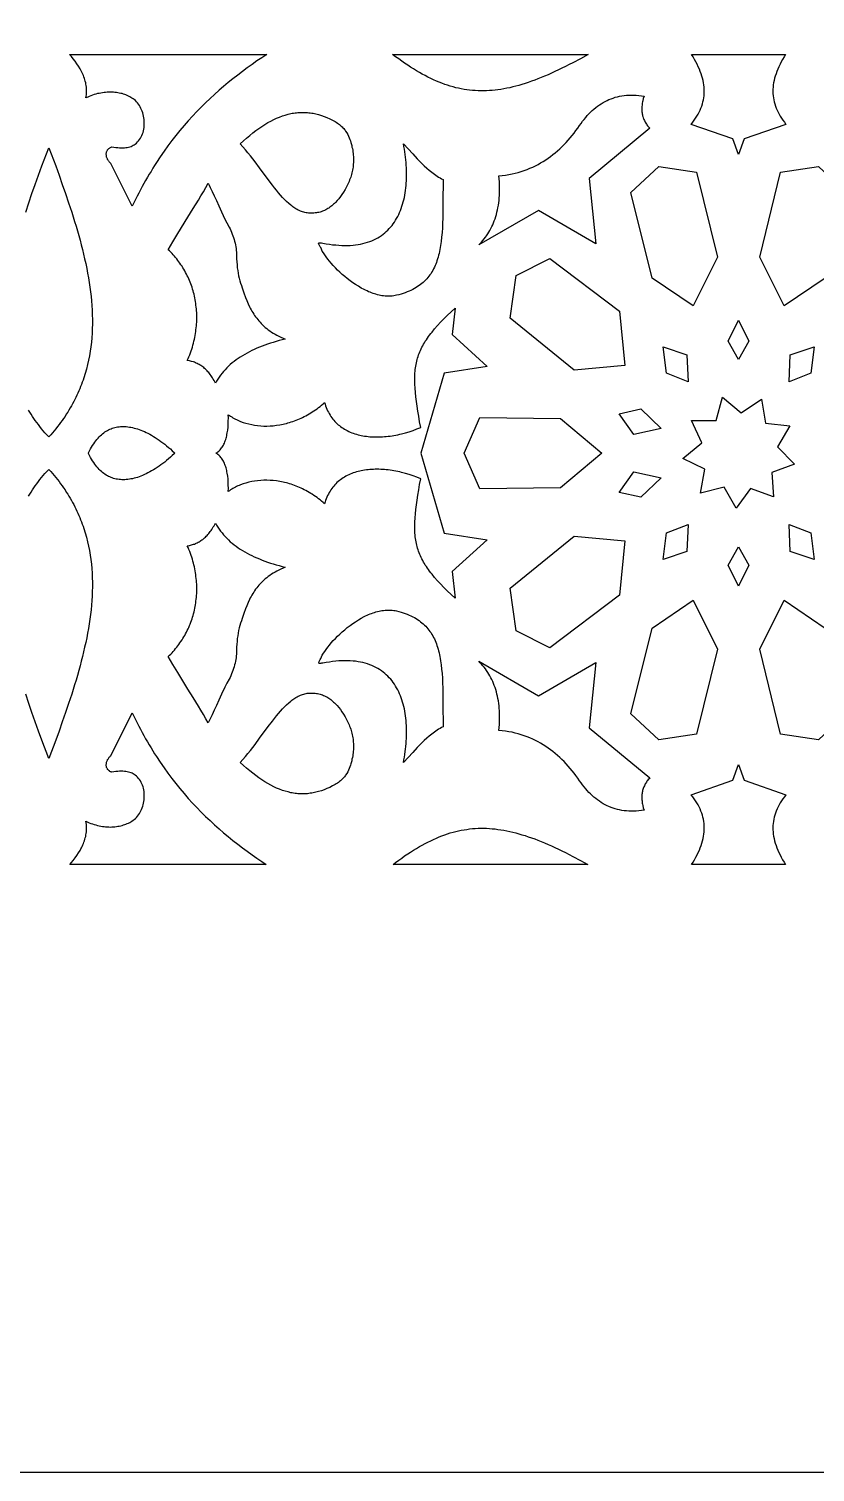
# Model space of a CAD drawing. Extents: x -575 to 575, y -425 to 425.
# Drawn here: x -1.9 to 75.7, y -425 to -282.5 of the extents above; entities that cross this region are included whole.
import ezdxf

# ---------------------------------------------------------------- set-up
doc = ezdxf.new("R2010")
doc.units = 0
doc.layers.add('LAYER_1', color=18, linetype='CONTINUOUS')

msp = doc.modelspace()

# ---------------------------------------------------------------- linework, layer by layer
at = {"layer": 'LAYER_1'}
for points in [[(-575, -425), (575, -425), (575, 425), (-575, 425)], [(21.12, -285.36), (20.64, -285.68), (20.16, -286.02), (19.68, -286.36), (19.21, -286.71), (18.74, -287.07), (18.27, -287.43), (17.81, -287.8), (17.35, -288.19), (16.9, -288.58), (16.45, -288.98), (16.01, -289.39), (15.57, -289.81), (15.13, -290.23), (14.71, -290.67), (14.28, -291.13), (13.86, -291.59), (13.45, -292.06), (13.04, -292.54), (12.64, -293.04), (12.24, -293.55), (11.85, -294.07), (11.47, -294.6), (11.09, -295.15), (10.72, -295.71), (10.54, -296), (10.36, -296.28), (10.18, -296.58), (10, -296.87), (9.83, -297.17), (9.65, -297.47), (9.48, -297.78), (9.31, -298.09), (9.14, -298.4), (8.97, -298.72), (8.81, -299.04), (8.64, -299.37), (8.48, -299.7), (8.32, -300.03), (6.21, -295.8), (6.16, -295.75), (6.11, -295.69), (6.06, -295.64), (6.02, -295.58), (5.98, -295.53), (5.94, -295.47), (5.9, -295.41), (5.87, -295.35), (5.85, -295.29), (5.82, -295.23), (5.8, -295.17), (5.79, -295.1), (5.77, -295.04), (5.77, -294.98), (5.76, -294.92), (5.76, -294.87), (5.76, -294.81), (5.77, -294.75), (5.78, -294.7), (5.8, -294.64), (5.82, -294.59), (5.84, -294.54), (5.87, -294.49), (5.9, -294.44), (5.94, -294.4), (5.98, -294.36), (6.02, -294.32), (6.07, -294.28), (6.13, -294.25), (6.19, -294.22), (6.25, -294.2), (6.32, -294.17), (6.52, -294.2), (6.71, -294.23), (6.9, -294.24), (7.07, -294.26), (7.24, -294.26), (7.4, -294.26), (7.55, -294.25), (7.7, -294.23), (7.84, -294.21), (7.97, -294.19), (8.09, -294.15), (8.21, -294.11), (8.32, -294.06), (8.43, -294.01), (8.53, -293.95), (8.62, -293.89), (8.74, -293.79), (8.85, -293.68), (8.96, -293.56), (9.05, -293.44), (9.13, -293.31), (9.21, -293.17), (9.28, -293.03), (9.34, -292.89), (9.39, -292.73), (9.43, -292.58), (9.46, -292.42), (9.49, -292.26), (9.51, -292.1), (9.51, -291.94), (9.52, -291.77), (9.51, -291.61), (9.5, -291.45), (9.47, -291.28), (9.44, -291.12), (9.41, -290.96), (9.36, -290.81), (9.31, -290.65), (9.25, -290.5), (9.18, -290.36), (9.11, -290.21), (9.03, -290.08), (8.94, -289.95), (8.85, -289.83), (8.75, -289.71), (8.64, -289.6), (8.53, -289.5), (8.41, -289.41), (8.3, -289.34), (8.19, -289.28), (8.08, -289.21), (7.96, -289.15), (7.84, -289.1), (7.71, -289.04), (7.59, -289), (7.46, -288.95), (7.32, -288.91), (7.19, -288.88), (7.05, -288.85), (6.9, -288.82), (6.76, -288.8), (6.61, -288.78), (6.47, -288.77), (6.32, -288.76), (6.16, -288.76), (6.01, -288.76), (5.85, -288.77), (5.7, -288.78), (5.54, -288.8), (5.38, -288.82), (5.22, -288.85), (5.06, -288.88), (4.9, -288.91), (4.74, -288.96), (4.58, -289), (4.41, -289.06), (4.25, -289.12), (4.09, -289.18), (3.93, -289.25), (3.76, -289.32), (3.79, -289.17), (3.81, -289.02), (3.82, -288.87), (3.82, -288.72), (3.82, -288.57), (3.82, -288.42), (3.8, -288.27), (3.78, -288.12), (3.76, -287.98), (3.73, -287.83), (3.69, -287.69), (3.65, -287.54), (3.6, -287.4), (3.55, -287.26), (3.5, -287.12), (3.44, -286.99), (3.38, -286.85), (3.31, -286.72), (3.24, -286.58), (3.17, -286.45), (3.02, -286.2), (2.86, -285.95), (2.69, -285.71), (2.51, -285.47), (2.33, -285.25), (2.14, -285.03), (21.61, -285.03)], [(52.58, -285.46), (51.83, -285.85), (51.47, -286.04), (51.11, -286.23), (50.75, -286.4), (50.4, -286.57), (50.05, -286.73), (49.71, -286.89), (49.37, -287.04), (49.04, -287.18), (48.71, -287.32), (48.38, -287.45), (48.06, -287.57), (47.74, -287.69), (47.42, -287.8), (47.11, -287.9), (46.8, -288), (46.5, -288.09), (46.19, -288.17), (45.89, -288.25), (45.59, -288.32), (45.3, -288.38), (45.01, -288.44), (44.72, -288.49), (44.43, -288.53), (44.14, -288.56), (43.86, -288.59), (43.58, -288.61), (43.29, -288.63), (43.01, -288.64), (42.74, -288.64), (42.46, -288.63), (42.18, -288.61), (41.91, -288.59), (41.63, -288.57), (41.36, -288.53), (41.09, -288.49), (40.81, -288.44), (40.54, -288.38), (40.27, -288.32), (40, -288.25), (39.72, -288.17), (39.45, -288.08), (39.18, -287.99), (38.9, -287.89), (38.63, -287.78), (38.35, -287.66), (38.08, -287.54), (37.8, -287.41), (37.52, -287.27), (37.24, -287.13), (36.96, -286.98), (36.67, -286.82), (36.39, -286.65), (36.1, -286.47), (35.81, -286.29), (35.52, -286.1), (35.22, -285.9), (34.93, -285.7), (34.63, -285.48), (34.32, -285.26), (34.02, -285.03), (53.35, -285.03)], [(72.68, -285.28), (72.53, -285.53), (72.4, -285.77), (72.28, -286.01), (72.16, -286.25), (72.06, -286.48), (71.96, -286.71), (71.88, -286.94), (71.81, -287.17), (71.74, -287.39), (71.69, -287.61), (71.64, -287.83), (71.61, -288.05), (71.59, -288.27), (71.57, -288.48), (71.57, -288.69), (71.58, -288.9), (71.59, -289.11), (71.62, -289.32), (71.66, -289.52), (71.7, -289.73), (71.76, -289.93), (71.83, -290.13), (71.9, -290.34), (71.99, -290.54), (72.08, -290.74), (72.19, -290.94), (72.3, -291.14), (72.43, -291.34), (72.56, -291.54), (72.71, -291.74), (72.86, -291.94), (68.73, -293.37), (68.18, -294.93), (67.63, -293.37), (63.5, -291.94), (63.66, -291.74), (63.8, -291.54), (63.94, -291.34), (64.06, -291.14), (64.18, -290.94), (64.28, -290.74), (64.38, -290.54), (64.46, -290.34), (64.54, -290.13), (64.61, -289.93), (64.66, -289.73), (64.71, -289.52), (64.74, -289.32), (64.77, -289.11), (64.79, -288.9), (64.79, -288.69), (64.79, -288.48), (64.78, -288.27), (64.75, -288.05), (64.72, -287.83), (64.68, -287.61), (64.62, -287.39), (64.56, -287.17), (64.49, -286.94), (64.4, -286.71), (64.31, -286.48), (64.2, -286.25), (64.09, -286.01), (63.97, -285.77), (63.83, -285.53), (63.69, -285.28), (63.53, -285.03), (72.83, -285.03)], [(57.84, -289.05), (58.08, -289.07), (58.34, -289.09), (58.6, -289.11), (58.86, -289.15), (58.78, -289.39), (58.72, -289.62), (58.7, -289.73), (58.68, -289.84), (58.66, -289.95), (58.65, -290.06), (58.64, -290.17), (58.63, -290.28), (58.63, -290.38), (58.63, -290.49), (58.63, -290.59), (58.64, -290.69), (58.65, -290.79), (58.67, -290.89), (58.69, -290.99), (58.71, -291.09), (58.74, -291.18), (58.77, -291.28), (58.8, -291.37), (58.84, -291.47), (58.88, -291.56), (58.93, -291.65), (58.97, -291.74), (59.03, -291.83), (59.08, -291.91), (59.14, -292), (59.2, -292.08), (59.27, -292.16), (59.34, -292.25), (59.41, -292.33), (53.42, -297.27), (54.08, -303.73), (48.42, -300.44), (42.53, -303.85), (42.67, -303.71), (42.81, -303.56), (42.94, -303.41), (43.07, -303.25), (43.19, -303.09), (43.31, -302.93), (43.42, -302.76), (43.53, -302.59), (43.63, -302.41), (43.73, -302.23), (43.82, -302.04), (43.91, -301.85), (43.99, -301.66), (44.07, -301.46), (44.15, -301.26), (44.21, -301.05), (44.28, -300.83), (44.33, -300.62), (44.38, -300.39), (44.43, -300.17), (44.47, -299.93), (44.51, -299.7), (44.54, -299.45), (44.56, -299.21), (44.58, -298.95), (44.59, -298.69), (44.59, -298.43), (44.59, -298.16), (44.59, -297.89), (44.57, -297.61), (44.56, -297.32), (44.53, -297.03), (44.86, -296.99), (45.19, -296.95), (45.51, -296.9), (45.82, -296.83), (46.13, -296.76), (46.43, -296.68), (46.73, -296.6), (47.02, -296.5), (47.3, -296.39), (47.58, -296.28), (47.86, -296.16), (48.12, -296.03), (48.39, -295.9), (48.64, -295.75), (48.9, -295.6), (49.14, -295.45), (49.39, -295.28), (49.62, -295.11), (49.86, -294.93), (50.08, -294.75), (50.31, -294.55), (50.53, -294.36), (50.74, -294.15), (50.95, -293.94), (51.16, -293.72), (51.36, -293.5), (51.56, -293.27), (51.75, -293.04), (51.94, -292.8), (52.13, -292.56), (52.31, -292.31), (52.49, -292.05), (52.64, -291.84), (52.79, -291.64), (52.94, -291.45), (53.09, -291.26), (53.25, -291.08), (53.41, -290.91), (53.58, -290.74), (53.74, -290.58), (53.91, -290.43), (54.09, -290.29), (54.26, -290.15), (54.44, -290.02), (54.63, -289.9), (54.81, -289.79), (55, -289.68), (55.2, -289.58), (55.39, -289.49), (55.59, -289.41), (55.8, -289.34), (56.01, -289.27), (56.22, -289.22), (56.44, -289.17), (56.66, -289.13), (56.89, -289.1), (57.12, -289.07), (57.35, -289.06), (57.59, -289.05)], [(25.22, -290.76), (25.36, -290.76), (25.49, -290.77), (25.63, -290.78), (25.77, -290.79), (25.9, -290.81), (26.04, -290.83), (26.18, -290.85), (26.45, -290.91), (26.72, -290.98), (27, -291.07), (27.27, -291.16), (27.55, -291.27), (27.82, -291.4), (28.1, -291.53), (28.23, -291.6), (28.35, -291.67), (28.47, -291.74), (28.58, -291.82), (28.68, -291.89), (28.78, -291.97), (28.88, -292.05), (28.96, -292.12), (29.05, -292.2), (29.13, -292.28), (29.2, -292.36), (29.27, -292.44), (29.33, -292.52), (29.39, -292.61), (29.5, -292.77), (29.6, -292.94), (29.68, -293.1), (29.75, -293.26), (29.81, -293.42), (29.86, -293.58), (29.91, -293.73), (29.99, -294.03), (30.02, -294.18), (30.06, -294.34), (30.09, -294.5), (30.11, -294.66), (30.13, -294.81), (30.15, -294.97), (30.16, -295.12), (30.16, -295.27), (30.17, -295.42), (30.17, -295.57), (30.16, -295.72), (30.15, -295.87), (30.14, -296.02), (30.12, -296.16), (30.1, -296.31), (30.08, -296.45), (30.05, -296.59), (30.01, -296.74), (29.98, -296.88), (29.94, -297.02), (29.89, -297.16), (29.85, -297.3), (29.79, -297.43), (29.74, -297.57), (29.68, -297.71), (29.62, -297.84), (29.55, -297.98), (29.48, -298.11), (29.41, -298.24), (29.34, -298.37), (29.17, -298.63), (29.02, -298.86), (28.87, -299.07), (28.71, -299.28), (28.55, -299.47), (28.38, -299.65), (28.29, -299.74), (28.2, -299.83), (28.11, -299.91), (28.02, -299.99), (27.93, -300.06), (27.83, -300.13), (27.73, -300.2), (27.63, -300.26), (27.53, -300.32), (27.43, -300.38), (27.32, -300.43), (27.21, -300.48), (27.1, -300.52), (26.99, -300.56), (26.87, -300.6), (26.75, -300.63), (26.63, -300.65), (26.5, -300.68), (26.38, -300.69), (26.24, -300.7), (26.11, -300.71), (25.97, -300.71), (25.85, -300.71), (25.73, -300.7), (25.61, -300.68), (25.5, -300.67), (25.38, -300.64), (25.27, -300.61), (25.15, -300.58), (25.04, -300.54), (24.93, -300.5), (24.82, -300.45), (24.71, -300.4), (24.6, -300.34), (24.49, -300.28), (24.39, -300.21), (24.28, -300.14), (24.18, -300.07), (24.07, -299.99), (23.97, -299.91), (23.77, -299.74), (23.56, -299.56), (23.36, -299.36), (23.16, -299.15), (22.96, -298.92), (22.76, -298.69), (22.56, -298.45), (22.36, -298.2), (22.16, -297.94), (21.75, -297.39), (20.9, -296.24), (20.46, -295.65), (20.23, -295.35), (19.99, -295.05), (19.75, -294.75), (19.5, -294.45), (19.25, -294.15), (18.99, -293.86), (19.3, -293.57), (19.62, -293.29), (19.92, -293.03), (20.23, -292.79), (20.53, -292.56), (20.83, -292.34), (21.13, -292.14), (21.43, -291.95), (21.72, -291.77), (22.01, -291.61), (22.3, -291.47), (22.58, -291.33), (22.86, -291.22), (23.15, -291.11), (23.43, -291.02), (23.71, -290.94), (23.98, -290.88), (24.12, -290.85), (24.26, -290.83), (24.4, -290.81), (24.54, -290.79), (24.67, -290.78), (24.81, -290.77), (24.95, -290.76), (25.08, -290.76)], [(35.55, -294.36), (36.01, -294.85), (36.46, -295.34), (36.69, -295.57), (36.92, -295.8), (37.15, -296.03), (37.4, -296.25), (37.64, -296.46), (37.9, -296.67), (38.16, -296.86), (38.29, -296.96), (38.43, -297.05), (38.57, -297.14), (38.71, -297.22), (38.86, -297.31), (39.01, -297.39), (39, -299.66), (39, -300.2), (38.99, -300.71), (38.98, -301.21), (38.96, -301.7), (38.94, -302.17), (38.91, -302.63), (38.87, -303.07), (38.82, -303.49), (38.76, -303.91), (38.73, -304.11), (38.69, -304.3), (38.65, -304.49), (38.61, -304.68), (38.57, -304.87), (38.52, -305.05), (38.46, -305.22), (38.41, -305.4), (38.35, -305.57), (38.29, -305.73), (38.22, -305.89), (38.15, -306.05), (38.07, -306.21), (37.99, -306.36), (37.91, -306.5), (37.82, -306.65), (37.72, -306.79), (37.62, -306.92), (37.52, -307.05), (37.41, -307.18), (37.3, -307.3), (37.18, -307.42), (37.05, -307.54), (36.92, -307.65), (36.78, -307.76), (36.64, -307.86), (36.49, -307.96), (36.34, -308.06), (36.18, -308.15), (36.01, -308.24), (35.84, -308.33), (35.66, -308.41), (35.47, -308.48), (35.27, -308.56), (35.07, -308.63), (34.87, -308.69), (34.65, -308.76), (34.43, -308.81), (34.29, -308.84), (34.15, -308.87), (34, -308.89), (33.86, -308.9), (33.72, -308.91), (33.57, -308.91), (33.42, -308.9), (33.28, -308.89), (33.13, -308.88), (32.98, -308.86), (32.84, -308.83), (32.69, -308.8), (32.54, -308.76), (32.39, -308.72), (32.24, -308.68), (32.1, -308.63), (31.95, -308.58), (31.8, -308.52), (31.66, -308.46), (31.51, -308.39), (31.36, -308.32), (31.22, -308.25), (30.93, -308.1), (30.65, -307.93), (30.37, -307.76), (30.09, -307.57), (29.83, -307.38), (29.56, -307.17), (29.31, -306.97), (29.06, -306.75), (28.83, -306.54), (28.6, -306.32), (28.38, -306.1), (28.17, -305.88), (27.98, -305.66), (27.8, -305.45), (27.63, -305.24), (27.47, -305.03), (27.33, -304.83), (27.2, -304.64), (27.09, -304.45), (27, -304.27), (26.93, -304.11), (26.89, -304.03), (26.85, -303.95), (26.78, -303.82), (26.76, -303.77), (26.74, -303.73), (26.73, -303.7), (26.73, -303.68), (26.74, -303.67), (26.75, -303.66), (26.76, -303.65), (26.8, -303.64), (26.85, -303.63), (26.93, -303.64), (27.02, -303.65), (27.15, -303.67), (27.47, -303.72), (27.8, -303.77), (28.11, -303.82), (28.42, -303.85), (28.72, -303.88), (29.02, -303.89), (29.3, -303.9), (29.58, -303.9), (29.85, -303.89), (30.12, -303.87), (30.37, -303.84), (30.62, -303.81), (30.87, -303.76), (31.1, -303.71), (31.33, -303.65), (31.55, -303.58), (31.77, -303.51), (31.98, -303.43), (32.18, -303.34), (32.38, -303.24), (32.56, -303.14), (32.75, -303.03), (32.92, -302.91), (33.09, -302.78), (33.25, -302.65), (33.41, -302.52), (33.56, -302.37), (33.7, -302.23), (33.84, -302.07), (33.97, -301.91), (34.1, -301.75), (34.21, -301.58), (34.33, -301.4), (34.43, -301.22), (34.54, -301.03), (34.63, -300.84), (34.72, -300.64), (34.8, -300.44), (34.88, -300.24), (34.95, -300.03), (35.02, -299.82), (35.08, -299.6), (35.14, -299.38), (35.19, -299.16), (35.23, -298.93), (35.27, -298.7), (35.31, -298.46), (35.34, -298.22), (35.36, -297.98), (35.38, -297.74), (35.39, -297.5), (35.4, -297.25), (35.41, -297), (35.41, -296.74), (35.4, -296.49), (35.39, -296.23), (35.38, -295.97), (35.36, -295.71), (35.33, -295.45), (35.3, -295.19), (35.27, -294.92), (35.23, -294.66), (35.19, -294.39), (35.14, -294.12), (35.09, -293.86)], [(64.03, -296.65), (66.09, -305.05), (63.69, -309.87), (59.64, -307.11), (57.55, -298.66), (60.31, -296.11)], [(78.82, -298.66), (76.72, -307.11), (72.68, -309.87), (70.27, -305.05), (72.33, -296.65), (76.06, -296.11)], [(15.92, -297.96), (16.03, -298.16), (16.23, -298.57), (16.42, -299), (16.63, -299.47), (16.87, -299.99), (17.15, -300.59), (17.48, -301.29), (17.68, -301.67), (17.89, -302.09), (17.98, -302.26), (18.05, -302.43), (18.13, -302.6), (18.2, -302.77), (18.26, -302.95), (18.33, -303.12), (18.38, -303.3), (18.43, -303.48), (18.48, -303.66), (18.52, -303.84), (18.55, -304.02), (18.58, -304.2), (18.6, -304.38), (18.62, -304.56), (18.63, -304.73), (18.63, -304.91), (18.63, -305.22), (18.65, -305.52), (18.67, -305.82), (18.7, -306.1), (18.74, -306.37), (18.78, -306.63), (18.83, -306.89), (18.89, -307.14), (18.96, -307.38), (19.02, -307.62), (19.1, -307.86), (19.18, -308.09), (19.34, -308.56), (19.51, -309.02), (19.64, -309.34), (19.77, -309.65), (19.91, -309.95), (19.98, -310.1), (20.06, -310.24), (20.14, -310.39), (20.23, -310.53), (20.32, -310.67), (20.41, -310.81), (20.51, -310.95), (20.61, -311.09), (20.71, -311.22), (20.82, -311.35), (20.94, -311.48), (21.06, -311.61), (21.19, -311.73), (21.32, -311.86), (21.46, -311.98), (21.6, -312.1), (21.76, -312.21), (21.91, -312.33), (22.08, -312.44), (22.25, -312.55), (22.43, -312.65), (22.61, -312.75), (22.8, -312.85), (23, -312.95), (23.21, -313.05), (23.43, -313.14), (23.12, -313.21), (22.83, -313.29), (22.53, -313.37), (22.24, -313.46), (21.96, -313.55), (21.68, -313.64), (21.41, -313.74), (21.14, -313.84), (20.88, -313.94), (20.62, -314.05), (20.37, -314.16), (20.13, -314.28), (19.89, -314.4), (19.66, -314.52), (19.43, -314.65), (19.21, -314.78), (18.99, -314.92), (18.78, -315.06), (18.58, -315.2), (18.38, -315.35), (18.19, -315.5), (18.01, -315.66), (17.83, -315.82), (17.66, -315.99), (17.5, -316.16), (17.34, -316.33), (17.19, -316.52), (17.05, -316.7), (16.91, -316.89), (16.78, -317.08), (16.66, -317.28), (16.54, -317.49), (16.47, -317.35), (16.4, -317.23), (16.33, -317.1), (16.26, -316.98), (16.18, -316.87), (16.11, -316.76), (16.03, -316.65), (15.96, -316.55), (15.88, -316.45), (15.8, -316.36), (15.71, -316.27), (15.63, -316.19), (15.55, -316.11), (15.46, -316.03), (15.38, -315.96), (15.29, -315.89), (15.2, -315.82), (15.11, -315.76), (15.02, -315.7), (14.93, -315.65), (14.84, -315.6), (14.75, -315.55), (14.65, -315.51), (14.56, -315.47), (14.46, -315.43), (14.36, -315.4), (14.17, -315.34), (13.97, -315.29), (13.76, -315.25), (13.85, -315.07), (13.93, -314.88), (14, -314.69), (14.07, -314.5), (14.14, -314.31), (14.2, -314.12), (14.26, -313.93), (14.32, -313.74), (14.37, -313.55), (14.42, -313.35), (14.46, -313.16), (14.5, -312.97), (14.54, -312.78), (14.57, -312.59), (14.6, -312.4), (14.62, -312.21), (14.65, -312.02), (14.66, -311.84), (14.68, -311.65), (14.69, -311.46), (14.7, -311.27), (14.7, -311.08), (14.7, -310.9), (14.69, -310.71), (14.69, -310.53), (14.68, -310.34), (14.66, -310.16), (14.65, -309.98), (14.62, -309.79), (14.6, -309.61), (14.57, -309.43), (14.54, -309.25), (14.51, -309.08), (14.47, -308.9), (14.43, -308.72), (14.38, -308.55), (14.33, -308.38), (14.28, -308.2), (14.23, -308.03), (14.17, -307.86), (14.11, -307.69), (14.05, -307.53), (13.98, -307.36), (13.91, -307.2), (13.84, -307.04), (13.76, -306.88), (13.68, -306.72), (13.6, -306.56), (13.51, -306.41), (13.42, -306.25), (13.33, -306.1), (13.24, -305.95), (13.14, -305.8), (13.04, -305.66), (12.94, -305.51), (12.83, -305.37), (12.72, -305.23), (12.61, -305.1), (12.49, -304.96), (12.38, -304.83), (12.26, -304.7), (12.13, -304.57), (12.01, -304.44), (11.88, -304.32), (12.1, -303.93), (12.33, -303.54), (12.82, -302.73), (13.83, -301.09), (14.35, -300.26), (14.86, -299.42), (15.1, -299), (15.35, -298.59), (15.58, -298.17), (15.81, -297.76)], [(56.44, -310.39), (56.97, -315.74), (51.96, -316.2), (45.62, -311.07), (46.24, -306.87), (49.54, -305.17)], [(39.91, -312.7), (43.36, -315.84), (39.11, -316.5), (36.8, -324.4), (39.11, -332.29), (43.36, -332.95), (39.91, -336.09), (40.2, -338.71), (39.81, -338.35), (39.43, -337.99), (39.09, -337.65), (38.76, -337.31), (38.46, -336.99), (38.18, -336.67), (37.92, -336.36), (37.8, -336.2), (37.68, -336.05), (37.57, -335.9), (37.46, -335.75), (37.36, -335.6), (37.26, -335.45), (37.17, -335.3), (37.08, -335.15), (37, -335), (36.92, -334.85), (36.85, -334.7), (36.78, -334.55), (36.71, -334.4), (36.65, -334.24), (36.6, -334.09), (36.54, -333.94), (36.5, -333.78), (36.45, -333.63), (36.41, -333.47), (36.38, -333.31), (36.34, -333.15), (36.32, -332.98), (36.29, -332.82), (36.27, -332.65), (36.25, -332.48), (36.24, -332.3), (36.23, -332.13), (36.22, -331.95), (36.22, -331.77), (36.22, -331.58), (36.23, -331.2), (36.25, -330.8), (36.28, -330.39), (36.33, -329.96), (36.38, -329.51), (36.45, -329.04), (36.53, -328.55), (36.61, -328.03), (36.7, -327.5), (36.81, -326.94), (36.43, -326.78), (36.06, -326.64), (35.68, -326.52), (35.3, -326.4), (34.92, -326.3), (34.73, -326.26), (34.54, -326.22), (34.35, -326.18), (34.16, -326.14), (33.97, -326.11), (33.78, -326.08), (33.6, -326.06), (33.41, -326.04), (33.23, -326.02), (33.04, -326.01), (32.86, -326), (32.68, -325.99), (32.5, -325.99), (32.32, -325.99), (32.14, -326), (31.96, -326.01), (31.79, -326.02), (31.61, -326.04), (31.44, -326.06), (31.27, -326.08), (31.1, -326.11), (30.94, -326.14), (30.78, -326.18), (30.62, -326.22), (30.46, -326.26), (30.3, -326.31), (30.15, -326.36), (30, -326.42), (29.85, -326.48), (29.7, -326.54), (29.56, -326.61), (29.42, -326.68), (29.29, -326.76), (29.15, -326.84), (29.02, -326.93), (28.9, -327.02), (28.78, -327.11), (28.66, -327.21), (28.54, -327.31), (28.43, -327.42), (28.32, -327.53), (28.22, -327.65), (28.12, -327.77), (28.02, -327.89), (27.93, -328.02), (27.85, -328.16), (27.76, -328.3), (27.69, -328.44), (27.61, -328.59), (27.55, -328.74), (27.48, -328.9), (27.42, -329.06), (27.37, -329.22), (27.32, -329.4), (27.17, -329.27), (27.02, -329.14), (26.87, -329.02), (26.72, -328.9), (26.57, -328.78), (26.41, -328.67), (26.26, -328.57), (26.1, -328.46), (25.95, -328.37), (25.79, -328.27), (25.63, -328.18), (25.47, -328.09), (25.31, -328.01), (25.15, -327.93), (24.99, -327.85), (24.83, -327.78), (24.67, -327.71), (24.51, -327.65), (24.35, -327.59), (24.18, -327.53), (24.02, -327.47), (23.86, -327.42), (23.7, -327.38), (23.54, -327.33), (23.37, -327.29), (23.21, -327.26), (23.05, -327.22), (22.89, -327.19), (22.57, -327.14), (22.25, -327.11), (21.93, -327.09), (21.62, -327.08), (21.31, -327.08), (21.01, -327.09), (20.7, -327.12), (20.41, -327.16), (20.12, -327.21), (19.83, -327.28), (19.55, -327.35), (19.28, -327.44), (19.01, -327.54), (18.88, -327.59), (18.75, -327.64), (18.63, -327.7), (18.51, -327.76), (18.38, -327.83), (18.26, -327.89), (18.15, -327.96), (18.03, -328.03), (17.92, -328.11), (17.81, -328.18), (17.82, -327.86), (17.81, -327.55), (17.8, -327.24), (17.78, -326.95), (17.75, -326.66), (17.71, -326.38), (17.68, -326.25), (17.65, -326.12), (17.62, -325.99), (17.59, -325.86), (17.55, -325.74), (17.51, -325.62), (17.47, -325.51), (17.42, -325.4), (17.37, -325.29), (17.32, -325.19), (17.26, -325.09), (17.21, -325), (17.14, -324.91), (17.08, -324.82), (17.01, -324.74), (16.94, -324.66), (16.86, -324.59), (16.78, -324.52), (16.7, -324.46), (16.61, -324.41), (16.59, -324.41), (16.6, -324.4), (16.59, -324.39), (16.61, -324.39), (16.7, -324.33), (16.78, -324.27), (16.86, -324.2), (16.94, -324.13), (17.01, -324.06), (17.08, -323.97), (17.14, -323.89), (17.21, -323.8), (17.26, -323.7), (17.32, -323.6), (17.37, -323.5), (17.42, -323.4), (17.47, -323.28), (17.51, -323.17), (17.55, -323.05), (17.59, -322.93), (17.62, -322.81), (17.65, -322.68), (17.68, -322.55), (17.71, -322.41), (17.75, -322.14), (17.78, -321.85), (17.8, -321.55), (17.81, -321.25), (17.82, -320.93), (17.81, -320.61), (17.92, -320.69), (18.03, -320.76), (18.15, -320.83), (18.26, -320.9), (18.38, -320.97), (18.51, -321.03), (18.63, -321.09), (18.75, -321.15), (18.88, -321.21), (19.01, -321.26), (19.28, -321.36), (19.55, -321.44), (19.83, -321.52), (20.12, -321.58), (20.41, -321.63), (20.7, -321.67), (21.01, -321.7), (21.31, -321.72), (21.62, -321.72), (21.93, -321.71), (22.25, -321.69), (22.57, -321.65), (22.89, -321.6), (23.05, -321.57), (23.21, -321.54), (23.37, -321.5), (23.54, -321.46), (23.7, -321.42), (23.86, -321.37), (24.02, -321.32), (24.18, -321.27), (24.35, -321.21), (24.51, -321.15), (24.67, -321.08), (24.83, -321.01), (24.99, -320.94), (25.15, -320.87), (25.31, -320.79), (25.47, -320.7), (25.63, -320.62), (25.79, -320.52), (25.95, -320.43), (26.1, -320.33), (26.26, -320.23), (26.41, -320.12), (26.57, -320.01), (26.72, -319.9), (26.87, -319.78), (27.02, -319.66), (27.17, -319.53), (27.32, -319.4), (27.37, -319.57), (27.42, -319.74), (27.48, -319.9), (27.55, -320.06), (27.61, -320.21), (27.69, -320.36), (27.76, -320.5), (27.85, -320.64), (27.93, -320.77), (28.02, -320.9), (28.12, -321.03), (28.22, -321.15), (28.32, -321.26), (28.43, -321.38), (28.54, -321.48), (28.66, -321.59), (28.78, -321.68), (28.9, -321.78), (29.02, -321.87), (29.15, -321.95), (29.29, -322.03), (29.42, -322.11), (29.56, -322.18), (29.7, -322.25), (29.85, -322.32), (30, -322.38), (30.15, -322.43), (30.3, -322.49), (30.46, -322.53), (30.62, -322.58), (30.78, -322.62), (30.94, -322.65), (31.1, -322.69), (31.27, -322.72), (31.44, -322.74), (31.61, -322.76), (31.79, -322.78), (31.96, -322.79), (32.14, -322.8), (32.32, -322.8), (32.5, -322.8), (32.68, -322.8), (32.86, -322.8), (33.04, -322.79), (33.23, -322.77), (33.41, -322.76), (33.6, -322.74), (33.78, -322.71), (33.97, -322.68), (34.16, -322.65), (34.35, -322.62), (34.54, -322.58), (34.73, -322.54), (34.92, -322.49), (35.3, -322.39), (35.68, -322.28), (36.06, -322.15), (36.43, -322.01), (36.81, -321.86), (36.7, -321.3), (36.61, -320.76), (36.53, -320.25), (36.45, -319.76), (36.38, -319.29), (36.33, -318.84), (36.28, -318.41), (36.25, -317.99), (36.23, -317.6), (36.22, -317.22), (36.22, -317.03), (36.22, -316.85), (36.23, -316.67), (36.24, -316.49), (36.25, -316.32), (36.27, -316.15), (36.29, -315.98), (36.32, -315.81), (36.34, -315.65), (36.38, -315.49), (36.41, -315.33), (36.45, -315.17), (36.5, -315.01), (36.54, -314.86), (36.6, -314.7), (36.65, -314.55), (36.71, -314.4), (36.78, -314.25), (36.85, -314.1), (36.92, -313.95), (37, -313.8), (37.08, -313.65), (37.17, -313.5), (37.26, -313.35), (37.36, -313.2), (37.46, -313.05), (37.57, -312.9), (37.68, -312.75), (37.8, -312.59), (37.92, -312.44), (38.18, -312.13), (38.46, -311.81), (38.76, -311.48), (39.09, -311.15), (39.43, -310.8), (39.81, -310.45), (40.2, -310.08)], [(69.2, -313.33), (68.18, -315.14), (67.16, -313.33), (68.18, -311.28)], [(63.07, -314.68), (63.19, -317.37), (61.06, -316.51), (60.73, -313.9)], [(75.3, -316.51), (73.17, -317.37), (73.29, -314.68), (75.64, -313.9)], [(68.45, -320.43), (70.44, -319.08), (70.85, -321.45), (73.25, -321.7), (72.04, -323.78), (73.71, -325.5), (71.45, -326.32), (71.62, -328.72), (69.36, -327.89), (67.96, -329.84), (66.76, -327.75), (64.43, -328.34), (64.85, -325.97), (62.69, -324.92), (64.54, -323.38), (63.55, -321.18), (65.96, -321.19), (66.61, -318.88)], [(60.53, -321.96), (57.85, -322.56), (56.38, -320.51), (58.54, -320.03)], [(7.59, -321.77), (7.74, -321.78), (7.89, -321.8), (8.04, -321.82), (8.2, -321.84), (8.36, -321.88), (8.52, -321.92), (8.68, -321.96), (8.85, -322.01), (9.01, -322.07), (9.18, -322.13), (9.35, -322.2), (9.53, -322.27), (9.7, -322.36), (9.88, -322.44), (10.06, -322.54), (10.24, -322.64), (10.42, -322.75), (10.6, -322.86), (10.79, -322.98), (10.97, -323.11), (11.16, -323.24), (11.34, -323.38), (11.53, -323.52), (11.71, -323.67), (11.9, -323.83), (12.09, -323.99), (12.28, -324.16), (12.47, -324.33), (12.53, -324.4), (12.47, -324.46), (12.28, -324.64), (12.09, -324.81), (11.9, -324.97), (11.71, -325.13), (11.53, -325.28), (11.34, -325.42), (11.16, -325.56), (10.97, -325.69), (10.79, -325.82), (10.6, -325.94), (10.42, -326.05), (10.24, -326.16), (10.06, -326.26), (9.88, -326.35), (9.7, -326.44), (9.53, -326.52), (9.35, -326.6), (9.18, -326.67), (9.01, -326.73), (8.85, -326.79), (8.68, -326.84), (8.52, -326.88), (8.36, -326.92), (8.2, -326.95), (8.04, -326.98), (7.89, -327), (7.74, -327.01), (7.59, -327.02), (7.44, -327.02), (7.3, -327.02), (7.16, -327.01), (7.02, -327), (6.88, -326.98), (6.75, -326.96), (6.62, -326.93), (6.49, -326.89), (6.36, -326.85), (6.24, -326.81), (6.11, -326.75), (5.99, -326.7), (5.87, -326.63), (5.75, -326.56), (5.63, -326.49), (5.52, -326.4), (5.4, -326.31), (5.28, -326.22), (5.17, -326.11), (5.06, -326), (4.95, -325.88), (4.84, -325.75), (4.73, -325.62), (4.62, -325.48), (4.52, -325.33), (4.41, -325.17), (4.31, -325), (4.21, -324.82), (4.11, -324.63), (4.02, -324.44), (4, -324.4), (4.02, -324.36), (4.11, -324.16), (4.21, -323.98), (4.31, -323.8), (4.41, -323.63), (4.52, -323.47), (4.62, -323.32), (4.73, -323.18), (4.84, -323.04), (4.95, -322.91), (5.06, -322.79), (5.17, -322.68), (5.28, -322.58), (5.4, -322.48), (5.52, -322.39), (5.63, -322.31), (5.75, -322.23), (5.87, -322.16), (5.99, -322.1), (6.11, -322.04), (6.24, -321.99), (6.36, -321.94), (6.49, -321.9), (6.62, -321.87), (6.75, -321.84), (6.88, -321.81), (7.02, -321.79), (7.16, -321.78), (7.3, -321.77), (7.44, -321.77)], [(50.6, -320.97), (54.69, -324.4), (50.6, -327.83), (42.64, -327.93), (41.1, -324.4), (42.64, -320.87)], [(60.53, -326.84), (58.54, -328.76), (56.38, -328.29), (57.85, -326.23)], [(16.66, -331.51), (16.78, -331.71), (16.91, -331.91), (17.05, -332.1), (17.19, -332.28), (17.34, -332.46), (17.5, -332.64), (17.66, -332.81), (17.83, -332.97), (18.01, -333.14), (18.19, -333.29), (18.38, -333.45), (18.58, -333.59), (18.78, -333.74), (18.99, -333.88), (19.21, -334.02), (19.43, -334.15), (19.66, -334.27), (19.89, -334.4), (20.13, -334.52), (20.37, -334.63), (20.62, -334.75), (20.88, -334.85), (21.14, -334.96), (21.41, -335.06), (21.68, -335.15), (21.96, -335.25), (22.24, -335.34), (22.53, -335.42), (22.83, -335.5), (23.12, -335.58), (23.43, -335.66), (23.21, -335.75), (23, -335.84), (22.8, -335.94), (22.61, -336.04), (22.43, -336.14), (22.25, -336.25), (22.08, -336.36), (21.91, -336.47), (21.76, -336.58), (21.6, -336.7), (21.46, -336.82), (21.32, -336.94), (21.19, -337.06), (21.06, -337.19), (20.94, -337.31), (20.82, -337.44), (20.71, -337.57), (20.61, -337.71), (20.51, -337.84), (20.41, -337.98), (20.32, -338.12), (20.23, -338.26), (20.14, -338.41), (20.06, -338.55), (19.98, -338.7), (19.91, -338.85), (19.77, -339.15), (19.64, -339.46), (19.51, -339.77), (19.34, -340.24), (19.18, -340.71), (19.1, -340.94), (19.02, -341.18), (18.96, -341.42), (18.89, -341.66), (18.83, -341.91), (18.78, -342.16), (18.74, -342.43), (18.7, -342.7), (18.67, -342.98), (18.65, -343.27), (18.63, -343.57), (18.63, -343.89), (18.63, -344.06), (18.62, -344.24), (18.6, -344.42), (18.58, -344.6), (18.55, -344.77), (18.52, -344.95), (18.48, -345.13), (18.43, -345.31), (18.38, -345.49), (18.33, -345.67), (18.26, -345.85), (18.2, -346.02), (18.13, -346.2), (18.05, -346.37), (17.98, -346.54), (17.89, -346.7), (17.68, -347.12), (17.48, -347.51), (17.15, -348.2), (16.87, -348.8), (16.63, -349.33), (16.42, -349.79), (16.23, -350.22), (16.03, -350.63), (15.92, -350.83), (15.81, -351.04), (15.58, -350.62), (15.35, -350.21), (15.1, -349.79), (14.86, -349.37), (14.35, -348.54), (13.83, -347.7), (12.82, -346.06), (12.33, -345.26), (12.1, -344.87), (11.88, -344.48), (12.01, -344.35), (12.13, -344.23), (12.26, -344.1), (12.38, -343.97), (12.49, -343.84), (12.61, -343.7), (12.72, -343.56), (12.83, -343.42), (12.94, -343.28), (13.04, -343.14), (13.14, -342.99), (13.24, -342.84), (13.33, -342.69), (13.42, -342.54), (13.51, -342.39), (13.6, -342.23), (13.68, -342.08), (13.76, -341.92), (13.84, -341.76), (13.91, -341.6), (13.98, -341.43), (14.05, -341.27), (14.11, -341.1), (14.17, -340.93), (14.23, -340.76), (14.28, -340.59), (14.33, -340.42), (14.38, -340.25), (14.43, -340.07), (14.47, -339.9), (14.51, -339.72), (14.54, -339.54), (14.57, -339.36), (14.6, -339.18), (14.62, -339), (14.65, -338.82), (14.66, -338.64), (14.68, -338.45), (14.69, -338.27), (14.69, -338.08), (14.7, -337.9), (14.7, -337.71), (14.7, -337.52), (14.69, -337.34), (14.68, -337.15), (14.66, -336.96), (14.65, -336.77), (14.62, -336.58), (14.6, -336.39), (14.57, -336.2), (14.54, -336.01), (14.5, -335.82), (14.46, -335.63), (14.42, -335.44), (14.37, -335.25), (14.32, -335.06), (14.26, -334.87), (14.2, -334.68), (14.14, -334.49), (14.07, -334.3), (14, -334.11), (13.93, -333.92), (13.85, -333.73), (13.76, -333.54), (13.97, -333.51), (14.17, -333.46), (14.36, -333.4), (14.46, -333.37), (14.56, -333.33), (14.65, -333.29), (14.75, -333.24), (14.84, -333.2), (14.93, -333.15), (15.02, -333.09), (15.11, -333.04), (15.2, -332.97), (15.29, -332.91), (15.38, -332.84), (15.46, -332.77), (15.55, -332.69), (15.63, -332.61), (15.71, -332.53), (15.8, -332.44), (15.88, -332.34), (15.96, -332.25), (16.03, -332.14), (16.11, -332.04), (16.18, -331.93), (16.26, -331.81), (16.33, -331.69), (16.4, -331.57), (16.47, -331.44), (16.54, -331.31)], [(63.07, -334.12), (60.73, -334.89), (61.06, -332.28), (63.19, -331.43)], [(75.3, -332.28), (75.64, -334.89), (73.29, -334.12), (73.17, -331.43)], [(56.97, -333.05), (56.44, -338.41), (49.54, -343.63), (46.24, -341.93), (45.62, -337.73), (51.96, -332.59)], [(69.2, -335.47), (68.18, -337.52), (67.16, -335.47), (68.18, -333.66)], [(66.09, -343.74), (64.03, -352.15), (60.31, -352.69), (57.55, -350.13), (59.64, -341.69), (63.69, -338.92)], [(76.72, -341.69), (78.82, -350.13), (76.06, -352.69), (72.33, -352.15), (70.27, -343.74), (72.68, -338.92)], [(33.72, -339.89), (33.86, -339.89), (34, -339.91), (34.15, -339.93), (34.29, -339.95), (34.43, -339.98), (34.65, -340.04), (34.87, -340.1), (35.07, -340.17), (35.27, -340.24), (35.47, -340.31), (35.66, -340.39), (35.84, -340.47), (36.01, -340.55), (36.18, -340.64), (36.34, -340.74), (36.49, -340.83), (36.64, -340.93), (36.78, -341.04), (36.92, -341.15), (37.05, -341.26), (37.18, -341.37), (37.3, -341.49), (37.41, -341.62), (37.52, -341.74), (37.62, -341.88), (37.72, -342.01), (37.82, -342.15), (37.91, -342.29), (37.99, -342.44), (38.07, -342.59), (38.15, -342.74), (38.22, -342.9), (38.29, -343.06), (38.35, -343.23), (38.41, -343.4), (38.46, -343.57), (38.52, -343.75), (38.57, -343.93), (38.61, -344.11), (38.65, -344.3), (38.69, -344.49), (38.73, -344.69), (38.76, -344.89), (38.82, -345.3), (38.87, -345.73), (38.91, -346.17), (38.94, -346.62), (38.96, -347.1), (38.98, -347.58), (38.99, -348.08), (39, -348.6), (39, -349.13), (39.01, -351.41), (38.86, -351.49), (38.71, -351.57), (38.57, -351.66), (38.43, -351.75), (38.29, -351.84), (38.16, -351.93), (37.9, -352.13), (37.64, -352.33), (37.4, -352.55), (37.15, -352.77), (36.92, -352.99), (36.69, -353.22), (36.46, -353.46), (36.01, -353.94), (35.55, -354.44), (35.09, -354.94), (35.14, -354.67), (35.19, -354.4), (35.23, -354.14), (35.27, -353.87), (35.3, -353.61), (35.33, -353.35), (35.36, -353.08), (35.38, -352.82), (35.39, -352.56), (35.4, -352.31), (35.41, -352.05), (35.41, -351.8), (35.4, -351.55), (35.39, -351.3), (35.38, -351.05), (35.36, -350.81), (35.34, -350.57), (35.31, -350.33), (35.27, -350.1), (35.23, -349.87), (35.19, -349.64), (35.14, -349.42), (35.08, -349.19), (35.02, -348.98), (34.95, -348.76), (34.88, -348.56), (34.8, -348.35), (34.72, -348.15), (34.63, -347.96), (34.54, -347.76), (34.43, -347.58), (34.33, -347.4), (34.21, -347.22), (34.1, -347.05), (33.97, -346.88), (33.84, -346.72), (33.7, -346.57), (33.56, -346.42), (33.41, -346.28), (33.25, -346.14), (33.09, -346.01), (32.92, -345.89), (32.75, -345.77), (32.56, -345.66), (32.38, -345.56), (32.18, -345.46), (31.98, -345.37), (31.77, -345.29), (31.55, -345.21), (31.33, -345.14), (31.1, -345.08), (30.87, -345.03), (30.62, -344.99), (30.37, -344.95), (30.12, -344.93), (29.85, -344.91), (29.58, -344.9), (29.3, -344.89), (29.02, -344.9), (28.72, -344.92), (28.42, -344.94), (28.11, -344.98), (27.8, -345.02), (27.47, -345.07), (27.15, -345.13), (27.02, -345.15), (26.93, -345.16), (26.85, -345.16), (26.8, -345.16), (26.76, -345.15), (26.75, -345.14), (26.74, -345.13), (26.73, -345.11), (26.73, -345.1), (26.74, -345.07), (26.76, -345.02), (26.78, -344.97), (26.85, -344.85), (26.89, -344.77), (26.93, -344.69), (27, -344.52), (27.09, -344.35), (27.2, -344.16), (27.33, -343.97), (27.47, -343.77), (27.63, -343.56), (27.8, -343.35), (27.98, -343.13), (28.17, -342.91), (28.38, -342.69), (28.6, -342.48), (28.83, -342.26), (29.06, -342.04), (29.31, -341.83), (29.56, -341.62), (29.83, -341.42), (30.09, -341.23), (30.37, -341.04), (30.65, -340.86), (30.93, -340.7), (31.22, -340.54), (31.36, -340.47), (31.51, -340.4), (31.66, -340.34), (31.8, -340.28), (31.95, -340.22), (32.1, -340.17), (32.24, -340.12), (32.39, -340.07), (32.54, -340.03), (32.69, -340), (32.84, -339.96), (32.98, -339.94), (33.13, -339.92), (33.28, -339.9), (33.42, -339.89), (33.57, -339.89)], [(48.42, -348.36), (54.08, -345.06), (53.42, -351.53), (59.41, -356.47), (59.34, -356.55), (59.27, -356.63), (59.2, -356.71), (59.14, -356.8), (59.08, -356.88), (59.03, -356.97), (58.97, -357.06), (58.93, -357.15), (58.88, -357.24), (58.84, -357.33), (58.8, -357.42), (58.77, -357.52), (58.74, -357.61), (58.71, -357.71), (58.69, -357.8), (58.67, -357.9), (58.65, -358), (58.64, -358.1), (58.63, -358.21), (58.63, -358.31), (58.63, -358.41), (58.63, -358.52), (58.64, -358.63), (58.65, -358.73), (58.66, -358.84), (58.68, -358.95), (58.7, -359.07), (58.72, -359.18), (58.78, -359.41), (58.86, -359.64), (58.6, -359.68), (58.34, -359.71), (58.08, -359.73), (57.84, -359.74), (57.59, -359.74), (57.35, -359.74), (57.12, -359.72), (56.89, -359.7), (56.66, -359.67), (56.44, -359.63), (56.22, -359.58), (56.01, -359.52), (55.8, -359.46), (55.59, -359.38), (55.39, -359.3), (55.2, -359.21), (55, -359.11), (54.81, -359.01), (54.63, -358.89), (54.44, -358.77), (54.26, -358.64), (54.09, -358.51), (53.91, -358.36), (53.74, -358.21), (53.58, -358.05), (53.41, -357.89), (53.25, -357.72), (53.09, -357.53), (52.94, -357.35), (52.79, -357.15), (52.64, -356.95), (52.49, -356.74), (52.31, -356.49), (52.13, -356.24), (51.94, -355.99), (51.75, -355.75), (51.56, -355.52), (51.36, -355.29), (51.16, -355.07), (50.95, -354.85), (50.74, -354.64), (50.53, -354.44), (50.31, -354.24), (50.08, -354.05), (49.86, -353.86), (49.62, -353.69), (49.39, -353.51), (49.14, -353.35), (48.9, -353.19), (48.64, -353.04), (48.39, -352.9), (48.12, -352.76), (47.86, -352.63), (47.58, -352.51), (47.3, -352.4), (47.02, -352.3), (46.73, -352.2), (46.43, -352.11), (46.13, -352.03), (45.82, -351.96), (45.51, -351.9), (45.19, -351.85), (44.86, -351.8), (44.53, -351.77), (44.56, -351.47), (44.57, -351.19), (44.59, -350.91), (44.59, -350.63), (44.59, -350.37), (44.59, -350.1), (44.58, -349.84), (44.56, -349.59), (44.54, -349.34), (44.51, -349.1), (44.47, -348.86), (44.43, -348.63), (44.38, -348.4), (44.33, -348.18), (44.28, -347.96), (44.21, -347.75), (44.15, -347.54), (44.07, -347.34), (43.99, -347.14), (43.91, -346.94), (43.82, -346.75), (43.73, -346.57), (43.63, -346.39), (43.53, -346.21), (43.42, -346.04), (43.31, -345.87), (43.19, -345.7), (43.07, -345.54), (42.94, -345.39), (42.81, -345.24), (42.67, -345.09), (42.53, -344.95)], [(26.11, -348.09), (26.24, -348.09), (26.38, -348.1), (26.5, -348.12), (26.63, -348.14), (26.75, -348.17), (26.87, -348.2), (26.99, -348.23), (27.1, -348.27), (27.21, -348.32), (27.32, -348.36), (27.43, -348.42), (27.53, -348.47), (27.63, -348.53), (27.73, -348.6), (27.83, -348.66), (27.93, -348.73), (28.02, -348.81), (28.11, -348.89), (28.2, -348.97), (28.29, -349.05), (28.38, -349.14), (28.55, -349.32), (28.71, -349.52), (28.87, -349.72), (29.02, -349.94), (29.17, -350.16), (29.34, -350.42), (29.41, -350.55), (29.48, -350.69), (29.55, -350.82), (29.62, -350.95), (29.68, -351.09), (29.74, -351.23), (29.79, -351.36), (29.85, -351.5), (29.89, -351.64), (29.94, -351.78), (29.98, -351.92), (30.01, -352.06), (30.05, -352.2), (30.08, -352.34), (30.1, -352.49), (30.12, -352.63), (30.14, -352.78), (30.15, -352.93), (30.16, -353.07), (30.17, -353.22), (30.17, -353.37), (30.16, -353.52), (30.16, -353.68), (30.15, -353.83), (30.13, -353.98), (30.11, -354.14), (30.09, -354.29), (30.06, -354.45), (30.02, -354.61), (29.99, -354.77), (29.91, -355.06), (29.86, -355.22), (29.81, -355.37), (29.75, -355.53), (29.68, -355.7), (29.6, -355.86), (29.5, -356.02), (29.39, -356.19), (29.33, -356.27), (29.27, -356.35), (29.2, -356.43), (29.13, -356.51), (29.05, -356.59), (28.96, -356.67), (28.88, -356.75), (28.78, -356.83), (28.68, -356.9), (28.58, -356.98), (28.47, -357.05), (28.35, -357.12), (28.23, -357.19), (28.1, -357.26), (27.82, -357.4), (27.55, -357.52), (27.27, -357.63), (27, -357.73), (26.72, -357.81), (26.45, -357.88), (26.18, -357.94), (26.04, -357.96), (25.9, -357.98), (25.77, -358), (25.63, -358.02), (25.49, -358.03), (25.36, -358.03), (25.22, -358.04), (25.08, -358.04), (24.95, -358.03), (24.81, -358.03), (24.67, -358.02), (24.54, -358), (24.4, -357.99), (24.26, -357.97), (24.12, -357.94), (23.98, -357.92), (23.71, -357.85), (23.43, -357.78), (23.15, -357.69), (22.86, -357.58), (22.58, -357.46), (22.3, -357.33), (22.01, -357.18), (21.72, -357.02), (21.43, -356.85), (21.13, -356.66), (20.83, -356.45), (20.53, -356.24), (20.23, -356.01), (19.92, -355.76), (19.62, -355.5), (19.3, -355.23), (18.99, -354.94), (19.25, -354.64), (19.5, -354.35), (19.75, -354.05), (19.99, -353.75), (20.23, -353.45), (20.46, -353.15), (20.9, -352.55), (21.75, -351.4), (22.16, -350.86), (22.36, -350.6), (22.56, -350.35), (22.76, -350.1), (22.96, -349.87), (23.16, -349.65), (23.36, -349.44), (23.56, -349.24), (23.77, -349.05), (23.97, -348.88), (24.07, -348.8), (24.18, -348.73), (24.28, -348.65), (24.39, -348.58), (24.49, -348.52), (24.6, -348.46), (24.71, -348.4), (24.82, -348.35), (24.93, -348.3), (25.04, -348.26), (25.15, -348.22), (25.27, -348.18), (25.38, -348.15), (25.5, -348.13), (25.61, -348.11), (25.73, -348.1), (25.85, -348.09), (25.97, -348.08)], [(8.48, -350.37), (8.64, -350.7), (8.81, -351.02), (8.97, -351.35), (9.14, -351.66), (9.31, -351.98), (9.48, -352.29), (9.65, -352.59), (9.83, -352.9), (10, -353.2), (10.18, -353.49), (10.36, -353.78), (10.54, -354.07), (10.72, -354.36), (11.09, -354.92), (11.47, -355.47), (11.85, -356), (12.24, -356.52), (12.64, -357.03), (13.04, -357.52), (13.45, -358.01), (13.86, -358.48), (14.28, -358.94), (14.71, -359.39), (15.13, -359.83), (15.57, -360.26), (16.01, -360.68), (16.45, -361.09), (16.9, -361.49), (17.35, -361.88), (17.81, -362.26), (18.27, -362.64), (18.74, -363), (19.21, -363.36), (19.68, -363.71), (20.16, -364.05), (20.64, -364.38), (21.12, -364.71), (21.56, -365), (2.17, -365), (2.33, -364.82), (2.51, -364.6), (2.69, -364.36), (2.86, -364.12), (3.02, -363.87), (3.17, -363.62), (3.24, -363.48), (3.31, -363.35), (3.38, -363.22), (3.44, -363.08), (3.5, -362.94), (3.55, -362.81), (3.6, -362.67), (3.65, -362.52), (3.69, -362.38), (3.73, -362.24), (3.76, -362.09), (3.78, -361.95), (3.8, -361.8), (3.82, -361.65), (3.82, -361.5), (3.82, -361.35), (3.82, -361.2), (3.81, -361.05), (3.79, -360.9), (3.76, -360.74), (3.93, -360.82), (4.09, -360.89), (4.25, -360.95), (4.41, -361.01), (4.58, -361.06), (4.74, -361.11), (4.9, -361.15), (5.06, -361.19), (5.22, -361.22), (5.38, -361.25), (5.54, -361.27), (5.7, -361.29), (5.85, -361.3), (6.01, -361.3), (6.16, -361.31), (6.32, -361.3), (6.47, -361.3), (6.61, -361.28), (6.76, -361.27), (6.9, -361.24), (7.05, -361.22), (7.19, -361.19), (7.32, -361.15), (7.46, -361.11), (7.59, -361.07), (7.71, -361.02), (7.84, -360.97), (7.96, -360.92), (8.08, -360.86), (8.19, -360.79), (8.3, -360.73), (8.41, -360.65), (8.53, -360.56), (8.64, -360.46), (8.75, -360.36), (8.85, -360.24), (8.94, -360.12), (9.03, -359.99), (9.11, -359.85), (9.18, -359.71), (9.25, -359.57), (9.31, -359.42), (9.36, -359.26), (9.41, -359.11), (9.44, -358.95), (9.47, -358.79), (9.5, -358.62), (9.51, -358.46), (9.52, -358.29), (9.51, -358.13), (9.51, -357.97), (9.49, -357.8), (9.46, -357.64), (9.43, -357.49), (9.39, -357.33), (9.34, -357.18), (9.28, -357.04), (9.21, -356.9), (9.13, -356.76), (9.05, -356.63), (8.96, -356.51), (8.85, -356.39), (8.74, -356.28), (8.62, -356.18), (8.53, -356.12), (8.43, -356.06), (8.32, -356), (8.21, -355.96), (8.09, -355.92), (7.97, -355.88), (7.84, -355.86), (7.7, -355.83), (7.55, -355.82), (7.4, -355.81), (7.24, -355.81), (7.07, -355.81), (6.9, -355.82), (6.71, -355.84), (6.52, -355.86), (6.32, -355.89), (6.25, -355.87), (6.19, -355.85), (6.13, -355.82), (6.07, -355.78), (6.02, -355.75), (5.98, -355.71), (5.94, -355.67), (5.9, -355.62), (5.87, -355.58), (5.84, -355.53), (5.82, -355.48), (5.8, -355.43), (5.78, -355.37), (5.77, -355.32), (5.76, -355.26), (5.76, -355.2), (5.76, -355.14), (5.77, -355.08), (5.77, -355.02), (5.79, -354.96), (5.8, -354.9), (5.82, -354.84), (5.85, -354.78), (5.87, -354.72), (5.9, -354.66), (5.94, -354.6), (5.98, -354.54), (6.02, -354.49), (6.06, -354.43), (6.11, -354.37), (6.16, -354.32), (6.21, -354.27), (8.32, -350.04)], [(68.73, -356.69), (72.86, -358.13), (72.71, -358.33), (72.56, -358.53), (72.43, -358.73), (72.3, -358.93), (72.19, -359.13), (72.08, -359.33), (71.99, -359.53), (71.9, -359.73), (71.83, -359.93), (71.76, -360.14), (71.7, -360.34), (71.66, -360.55), (71.62, -360.75), (71.59, -360.96), (71.58, -361.17), (71.57, -361.38), (71.57, -361.59), (71.59, -361.8), (71.61, -362.02), (71.64, -362.23), (71.69, -362.45), (71.74, -362.68), (71.81, -362.9), (71.88, -363.12), (71.96, -363.35), (72.06, -363.58), (72.16, -363.82), (72.28, -364.06), (72.4, -364.3), (72.53, -364.54), (72.68, -364.78), (72.81, -365), (63.55, -365), (63.69, -364.78), (63.83, -364.54), (63.97, -364.3), (64.09, -364.06), (64.2, -363.82), (64.31, -363.58), (64.4, -363.35), (64.49, -363.12), (64.56, -362.9), (64.62, -362.68), (64.68, -362.45), (64.72, -362.23), (64.75, -362.02), (64.78, -361.8), (64.79, -361.59), (64.79, -361.38), (64.79, -361.17), (64.77, -360.96), (64.74, -360.75), (64.71, -360.55), (64.66, -360.34), (64.61, -360.14), (64.54, -359.93), (64.46, -359.73), (64.38, -359.53), (64.28, -359.33), (64.18, -359.13), (64.06, -358.93), (63.94, -358.73), (63.8, -358.53), (63.66, -358.33), (63.5, -358.13), (67.63, -356.69), (68.18, -355.14)], [(43.01, -361.43), (43.29, -361.44), (43.58, -361.45), (43.86, -361.48), (44.14, -361.5), (44.43, -361.54), (44.72, -361.58), (45.01, -361.63), (45.3, -361.69), (45.59, -361.75), (45.89, -361.82), (46.19, -361.89), (46.5, -361.98), (46.8, -362.07), (47.11, -362.16), (47.42, -362.27), (47.74, -362.38), (48.06, -362.49), (48.38, -362.62), (48.71, -362.75), (49.04, -362.88), (49.37, -363.03), (49.71, -363.18), (50.05, -363.33), (50.4, -363.5), (50.75, -363.67), (51.11, -363.84), (51.47, -364.03), (51.83, -364.21), (52.58, -364.61), (53.29, -365), (34.07, -365), (34.32, -364.81), (34.63, -364.58), (34.93, -364.37), (35.22, -364.17), (35.52, -363.97), (35.81, -363.78), (36.1, -363.6), (36.39, -363.42), (36.67, -363.25), (36.96, -363.09), (37.24, -362.94), (37.52, -362.8), (37.8, -362.66), (38.08, -362.53), (38.35, -362.4), (38.63, -362.29), (38.9, -362.18), (39.18, -362.08), (39.45, -361.99), (39.72, -361.9), (40, -361.82), (40.27, -361.75), (40.54, -361.69), (40.81, -361.63), (41.09, -361.58), (41.36, -361.54), (41.63, -361.5), (41.91, -361.47), (42.18, -361.45), (42.46, -361.44), (42.74, -361.43)]]:
    msp.add_lwpolyline(points, close=True, dxfattribs=at)
for points in [[(-2.18, -300.61), (-1.88, -299.7), (-1.57, -298.78), (-1.25, -297.87), (-0.92, -296.96), (-0.6, -296.05), (0.09, -294.25), (0.77, -296.05), (1.1, -296.96), (1.42, -297.87), (1.74, -298.78), (2.05, -299.7), (2.35, -300.61), (2.64, -301.54), (2.78, -302), (2.92, -302.46), (3.05, -302.92), (3.17, -303.38), (3.3, -303.85), (3.42, -304.31), (3.53, -304.77), (3.63, -305.23), (3.74, -305.69), (3.83, -306.16), (3.92, -306.62), (4, -307.08), (4.08, -307.54), (4.14, -308), (4.2, -308.46), (4.26, -308.92), (4.3, -309.37), (4.34, -309.83), (4.37, -310.29), (4.38, -310.74), (4.39, -311.2), (4.39, -311.65), (4.38, -312.1), (4.36, -312.55), (4.33, -313), (4.29, -313.45), (4.24, -313.89), (4.18, -314.34), (4.1, -314.78), (4.02, -315.22), (3.92, -315.66), (3.81, -316.1), (3.68, -316.53), (3.55, -316.97), (3.47, -317.18), (3.4, -317.4), (3.32, -317.61), (3.23, -317.83), (3.15, -318.04), (3.06, -318.25), (2.96, -318.47), (2.87, -318.68), (2.76, -318.89), (2.66, -319.1), (2.55, -319.31), (2.44, -319.52), (2.32, -319.73), (2.21, -319.94), (2.08, -320.15), (1.96, -320.35), (1.82, -320.56), (1.69, -320.77), (1.55, -320.97), (1.41, -321.18), (1.26, -321.38), (1.11, -321.58), (0.96, -321.78), (0.8, -321.99), (0.63, -322.19), (0.47, -322.39), (0.3, -322.59), (0.09, -322.79), (-0.12, -322.59), (-0.3, -322.39), (-0.46, -322.19), (-0.63, -321.99), (-0.78, -321.78), (-0.94, -321.58), (-1.09, -321.38), (-1.24, -321.18), (-1.38, -320.97), (-1.52, -320.77), (-1.65, -320.56), (-1.78, -320.35), (-1.91, -320.15)], [(-1.91, -328.65), (-1.78, -328.44), (-1.65, -328.24), (-1.52, -328.03), (-1.38, -327.82), (-1.24, -327.62), (-1.09, -327.42), (-0.94, -327.21), (-0.78, -327.01), (-0.63, -326.81), (-0.46, -326.61), (-0.3, -326.41), (-0.12, -326.21), (0.09, -326.01), (0.3, -326.21), (0.47, -326.41), (0.63, -326.61), (0.8, -326.81), (0.96, -327.01), (1.11, -327.21), (1.26, -327.42), (1.41, -327.62), (1.55, -327.82), (1.69, -328.03), (1.82, -328.24), (1.96, -328.44), (2.08, -328.65), (2.21, -328.86), (2.32, -329.07), (2.44, -329.27), (2.55, -329.48), (2.66, -329.69), (2.76, -329.9), (2.87, -330.12), (2.96, -330.33), (3.06, -330.54), (3.15, -330.75), (3.23, -330.97), (3.32, -331.18), (3.4, -331.4), (3.47, -331.61), (3.55, -331.83), (3.68, -332.26), (3.81, -332.7), (3.92, -333.14), (4.02, -333.57), (4.1, -334.02), (4.18, -334.46), (4.24, -334.9), (4.29, -335.35), (4.33, -335.8), (4.36, -336.25), (4.38, -336.7), (4.39, -337.15), (4.39, -337.6), (4.38, -338.05), (4.37, -338.51), (4.34, -338.96), (4.3, -339.42), (4.26, -339.88), (4.2, -340.34), (4.14, -340.8), (4.08, -341.26), (4, -341.72), (3.92, -342.18), (3.83, -342.64), (3.74, -343.1), (3.63, -343.56), (3.53, -344.03), (3.42, -344.49), (3.3, -344.95), (3.17, -345.41), (3.05, -345.87), (2.92, -346.34), (2.78, -346.8), (2.64, -347.26), (2.35, -348.18), (2.05, -349.1), (1.74, -350.02), (1.42, -350.93), (1.1, -351.84), (0.77, -352.74), (0.09, -354.55), (-0.6, -352.74), (-0.92, -351.84), (-1.25, -350.93), (-1.57, -350.02), (-1.88, -349.1), (-2.18, -348.18)]]:
    msp.add_lwpolyline(points, dxfattribs=at)

doc.saveas('drawing.dxf')
